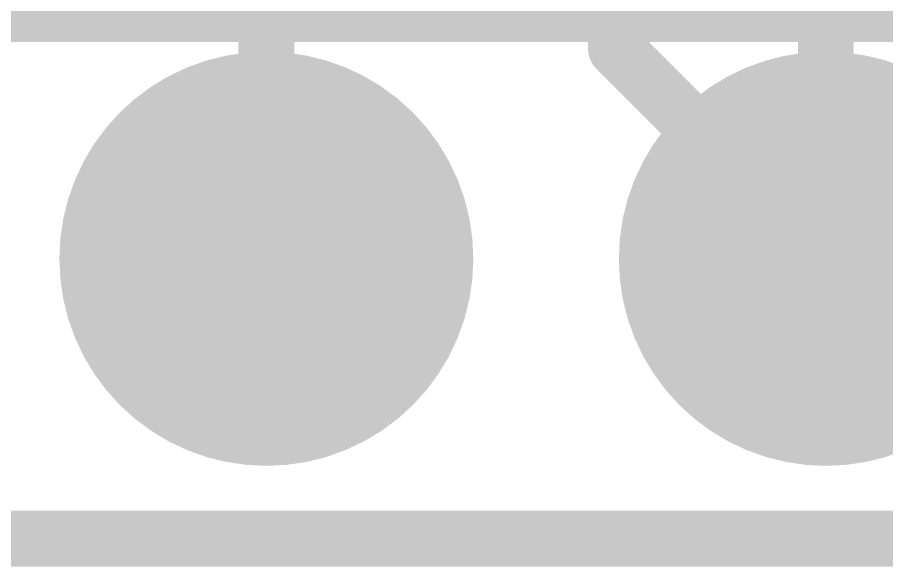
# Model space of a CAD drawing. Extents: x -0.5 to 61.7, y -0.1 to 16.6.
# Drawn here: x 24.905 to 28.851, y -0.127 to 2.365 of the extents above; entities that cross this region are included whole.
import ezdxf

# ---------------------------------------------------------------- set-up
doc = ezdxf.new("R2010")
doc.units = 0
for name, color, linetype in [('1', 12, 'CONTINUOUS'), ('16', 132, 'CONTINUOUS'), ('17', 110, 'CONTINUOUS'), ('20', 53, 'CONTINUOUS'), ('21', 41, 'CONTINUOUS')]:
    doc.layers.add(name, color=color, linetype=linetype)

# ---------------------------------------------------------------- blocks, each defined once
blk = doc.blocks.new('ROUNDP')
at = {"const_width": 0.5}
blk.add_lwpolyline([(0, -0.25, 1), (0, 0.25, 1), (0, -0.25)], format="xyb", dxfattribs=at)

msp = doc.modelspace()

# ---------------------------------------------------------------- linework, layer by layer
at = {"layer": '1', "const_width": 0.254}
for points in [[(27.6225, 3.175), (27.6225, 2.2225)], [(27.6225, 2.2225), (28.575, 1.27)], [(4.445, 0), (56.515, 0)]]:
    msp.add_lwpolyline(points, dxfattribs=at)
at = {"layer": '1', "const_width": 0.127}
for points in [[(27.6674, 2.2674, 1), (27.5776, 2.1776)], [(27.559, 2.2225, 1), (27.686, 2.2225)], [(28.5301, 1.2251, 1), (28.6199, 1.3149)]]:
    msp.add_lwpolyline(points, format="xyb", dxfattribs=at)
at = {"layer": '16', "const_width": 0.254}
for points in [[(26.035, 1.27), (26.035, 5.2388)], [(28.575, 1.27), (28.575, 4.2862)], [(56.515, 0), (4.445, 0)]]:
    msp.add_lwpolyline(points, dxfattribs=at)
at = {"layer": '16', "const_width": 0.127}
for points in [[(25.9715, 1.27, 1), (26.0985, 1.27)], [(28.5115, 1.27, 1), (28.6385, 1.27)]]:
    msp.add_lwpolyline(points, format="xyb", dxfattribs=at)
at = {"layer": '20', "const_width": 0.2032}
msp.add_lwpolyline([(8.0962, 0), (53.1813, 0)], dxfattribs=at)
at = {"layer": '21', "const_width": 0.254}
msp.add_lwpolyline([(16.9863, 2.3813), (32.2263, 2.3813)], dxfattribs=at)

# ---------------------------------------------------------------- block references
at = {"layer": '17', "xscale": 1.8796, "yscale": 1.8796, "rotation": 90}
for p in [(26.035, 1.27), (26.035, 1.27), (28.575, 1.27), (28.575, 1.27)]:
    msp.add_blockref('ROUNDP', p, dxfattribs=at)

doc.saveas('drawing.dxf')
